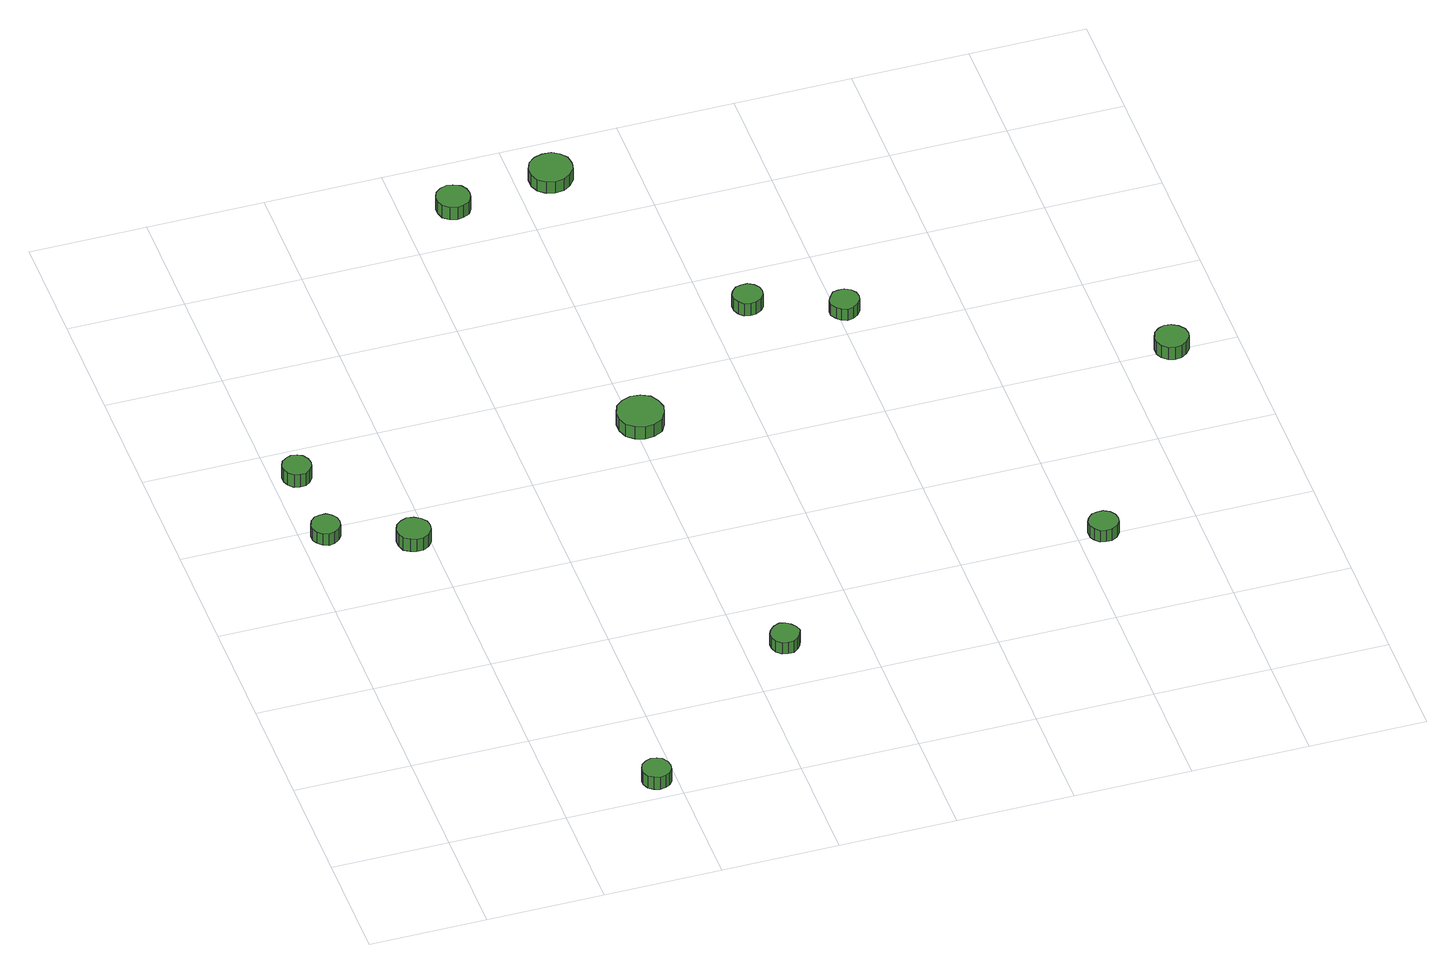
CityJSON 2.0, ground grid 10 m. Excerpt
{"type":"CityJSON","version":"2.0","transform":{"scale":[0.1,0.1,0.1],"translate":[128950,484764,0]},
"CityObjects":{
"tree1":{"type":"SolitaryVegetationObject","attributes":{"function":"something"},"geometry":[{"type":"MultiSurface","lod":"1","boundaries":[[[0,1,2,3,4,5,6,7,8,9,10,11,12,13,14]],[[15,16,17,18,19,20,21,22,23,24,25,26,27,28,29]],[[0,29,28,1]],[[1,28,27,2]],[[2,27,26,3]],[[3,26,25,4]],[[4,25,24,5]],[[5,24,23,6]],[[6,23,22,7]],[[7,22,21,8]],[[8,21,20,9]],[[9,20,19,10]],[[10,19,18,11]],[[11,18,17,12]],[[12,17,16,13]],[[13,16,15,14]],[[14,15,29,0]]]}]},
"tree2":{"type":"SolitaryVegetationObject","attributes":{"function":"something"},"geometry":[{"type":"MultiSurface","lod":"1","boundaries":[[[30,31,32,33,34,35,36,37,38,39,40,41,42,43,44]],[[45,46,47,48,49,50,51,52,53,54,55,56,57,58,59]],[[30,59,58,31]],[[31,58,57,32]],[[32,57,56,33]],[[33,56,55,34]],[[34,55,54,35]],[[35,54,53,36]],[[36,53,52,37]],[[37,52,51,38]],[[38,51,50,39]],[[39,50,49,40]],[[40,49,48,41]],[[41,48,47,42]],[[42,47,46,43]],[[43,46,45,44]],[[44,45,59,30]]]}]},
"tree3":{"type":"SolitaryVegetationObject","attributes":{"function":"something"},"geometry":[{"type":"MultiSurface","lod":"1","boundaries":[[[60,61,62,63,64,65,66,67,68,69,70,71,72,73,74]],[[75,76,77,78,79,80,81,82,83,84,85,86,87,88,89]],[[60,89,88,61]],[[61,88,87,62]],[[62,87,86,63]],[[63,86,85,64]],[[64,85,84,65]],[[65,84,83,66]],[[66,83,82,67]],[[67,82,81,68]],[[68,81,80,69]],[[69,80,79,70]],[[70,79,78,71]],[[71,78,77,72]],[[72,77,76,73]],[[73,76,75,74]],[[74,75,89,60]]]}]},
"tree4":{"type":"SolitaryVegetationObject","attributes":{"function":"something"},"geometry":[{"type":"MultiSurface","lod":"1","boundaries":[[[90,91,92,93,94,95,96,97,98,99,100,101,102,103,104]],[[105,106,107,108,109,110,111,112,113,114,115,116,117,118,119]],[[90,119,118,91]],[[91,118,117,92]],[[92,117,116,93]],[[93,116,115,94]],[[94,115,114,95]],[[95,114,113,96]],[[96,113,112,97]],[[97,112,111,98]],[[98,111,110,99]],[[99,110,109,100]],[[100,109,108,101]],[[101,108,107,102]],[[102,107,106,103]],[[103,106,105,104]],[[104,105,119,90]]]}]},
"tree5":{"type":"SolitaryVegetationObject","attributes":{"function":"something"},"geometry":[{"type":"MultiSurface","lod":"1","boundaries":[[[120,121,122,123,124,125,126,127,128,129,130,131,132,133,134]],[[135,136,137,138,139,140,141,142,143,144,145,146,147,148,149]],[[120,149,148,121]],[[121,148,147,122]],[[122,147,146,123]],[[123,146,145,124]],[[124,145,144,125]],[[125,144,143,126]],[[126,143,142,127]],[[127,142,141,128]],[[128,141,140,129]],[[129,140,139,130]],[[130,139,138,131]],[[131,138,137,132]],[[132,137,136,133]],[[133,136,135,134]],[[134,135,149,120]]]}]},
"tree6":{"type":"SolitaryVegetationObject","attributes":{"function":"something"},"geometry":[{"type":"MultiSurface","lod":"1","boundaries":[[[150,151,152,153,154,155,156,157,158,159,160,161,162,163,164]],[[165,166,167,168,169,170,171,172,173,174,175,176,177,178,179]],[[150,179,178,151]],[[151,178,177,152]],[[152,177,176,153]],[[153,176,175,154]],[[154,175,174,155]],[[155,174,173,156]],[[156,173,172,157]],[[157,172,171,158]],[[158,171,170,159]],[[159,170,169,160]],[[160,169,168,161]],[[161,168,167,162]],[[162,167,166,163]],[[163,166,165,164]],[[164,165,179,150]]]}]},
"tree7":{"type":"SolitaryVegetationObject","attributes":{"function":"something"},"geometry":[{"type":"MultiSurface","lod":"1","boundaries":[[[180,181,182,183,184,185,186,187,188,189,190,191,192,193,194]],[[195,196,197,198,199,200,201,202,203,204,205,206,207,208,209]],[[180,209,208,181]],[[181,208,207,182]],[[182,207,206,183]],[[183,206,205,184]],[[184,205,204,185]],[[185,204,203,186]],[[186,203,202,187]],[[187,202,201,188]],[[188,201,200,189]],[[189,200,199,190]],[[190,199,198,191]],[[191,198,197,192]],[[192,197,196,193]],[[193,196,195,194]],[[194,195,209,180]]]}]},
"tree8":{"type":"SolitaryVegetationObject","attributes":{"function":"something"},"geometry":[{"type":"MultiSurface","lod":"1","boundaries":[[[210,211,212,213,214,215,216,217,218,219,220,221,222,223,224]],[[225,226,227,228,229,230,231,232,233,234,235,236,237,238,239]],[[210,239,238,211]],[[211,238,237,212]],[[212,237,236,213]],[[213,236,235,214]],[[214,235,234,215]],[[215,234,233,216]],[[216,233,232,217]],[[217,232,231,218]],[[218,231,230,219]],[[219,230,229,220]],[[220,229,228,221]],[[221,228,227,222]],[[222,227,226,223]],[[223,226,225,224]],[[224,225,239,210]]]}]},
"tree9":{"type":"SolitaryVegetationObject","attributes":{"function":"something"},"geometry":[{"type":"MultiSurface","lod":"1","boundaries":[[[240,241,242,243,244,245,246,247,248,249,250,251,252,253,254]],[[255,256,257,258,259,260,261,262,263,264,265,266,267,268,269]],[[240,269,268,241]],[[241,268,267,242]],[[242,267,266,243]],[[243,266,265,244]],[[244,265,264,245]],[[245,264,263,246]],[[246,263,262,247]],[[247,262,261,248]],[[248,261,260,249]],[[249,260,259,250]],[[250,259,258,251]],[[251,258,257,252]],[[252,257,256,253]],[[253,256,255,254]],[[254,255,269,240]]]}]},
"tree10":{"type":"SolitaryVegetationObject","attributes":{"function":"something"},"geometry":[{"type":"MultiSurface","lod":"1","boundaries":[[[270,271,272,273,274,275,276,277,278,279,280,281,282,283,284]],[[285,286,287,288,289,290,291,292,293,294,295,296,297,298,299]],[[270,299,298,271]],[[271,298,297,272]],[[272,297,296,273]],[[273,296,295,274]],[[274,295,294,275]],[[275,294,293,276]],[[276,293,292,277]],[[277,292,291,278]],[[278,291,290,279]],[[279,290,289,280]],[[280,289,288,281]],[[281,288,287,282]],[[282,287,286,283]],[[283,286,285,284]],[[284,285,299,270]]]}]},
"tree11":{"type":"SolitaryVegetationObject","attributes":{"function":"something"},"geometry":[{"type":"MultiSurface","lod":"1","boundaries":[[[300,301,302,303,304,305,306,307,308,309,310,311,312,313,314]],[[315,316,317,318,319,320,321,322,323,324,325,326,327,328,329]],[[300,329,328,301]],[[301,328,327,302]],[[302,327,326,303]],[[303,326,325,304]],[[304,325,324,305]],[[305,324,323,306]],[[306,323,322,307]],[[307,322,321,308]],[[308,321,320,309]],[[309,320,319,310]],[[310,319,318,311]],[[311,318,317,312]],[[312,317,316,313]],[[313,316,315,314]],[[314,315,329,300]]]}]},
"tree12":{"type":"SolitaryVegetationObject","attributes":{"function":"something"},"geometry":[{"type":"MultiSurface","lod":"1","boundaries":[[[330,331,332,333,334,335,336,337,338,339,340,341,342,343,344]],[[345,346,347,348,349,350,351,352,353,354,355,356,357,358,359]],[[330,359,358,331]],[[331,358,357,332]],[[332,357,356,333]],[[333,356,355,334]],[[334,355,354,335]],[[335,354,353,336]],[[336,353,352,337]],[[337,352,351,338]],[[338,351,350,339]],[[339,350,349,340]],[[340,349,348,341]],[[341,348,347,342]],[[342,347,346,343]],[[343,346,345,344]],[[344,345,359,330]]]}]}
},
"vertices":[
[31,385,29],[30,390,29],[27,394,29],[23,397,29],[18,397,29],[13,396,29],[9,392,29],[7,387,29],[7,382,29],[9,378,29],[13,374,29],[18,372,29],[23,373,29],[27,376,29],[30,380,29],[30,380,17],[27,376,17],[23,373,17],[18,372,17],[13,374,17],[9,378,17],[7,382,17],[7,387,17],[9,392,17],[13,396,17],[18,397,17],[23,397,17],[27,394,17],[30,390,17],[31,385,17],
[30,458,32],[29,463,32],[26,468,32],[22,470,32],[17,471,32],[12,469,32],[8,466,32],[6,461,32],[6,456,32],[8,451,32],[12,447,32],[17,446,32],[22,446,32],[26,449,32],[29,453,32],[29,453,19],[26,449,19],[22,446,19],[17,446,19],[12,447,19],[8,451,19],[6,456,19],[6,461,19],[8,466,19],[12,469,19],[17,471,19],[22,470,19],[26,468,19],[29,463,19],[30,458,19],
[196,22,23],[195,27,23],[192,32,23],[188,34,23],[183,35,23],[178,33,23],[174,30,23],[172,25,23],[172,20,23],[174,15,23],[178,12,23],[183,10,23],[188,11,23],[192,13,23],[195,17,23],[195,17,10],[192,13,10],[188,11,10],[183,10,10],[178,12,10],[174,15,10],[172,20,10],[172,25,10],[174,30,10],[178,33,10],[183,35,10],[188,34,10],[192,32,10],[195,27,10],[196,22,10],
[99,357,30],[98,362,30],[94,367,30],[89,370,30],[83,371,30],[78,369,30],[73,365,30],[71,360,30],[71,354,30],[73,348,30],[78,345,30],[83,343,30],[89,343,30],[94,346,30],[98,351,30],[98,351,17],[94,346,17],[89,343,17],[83,343,17],[78,345,17],[73,348,17],[71,354,17],[71,360,17],[73,365,17],[78,369,17],[83,371,17],[89,370,17],[94,367,17],[98,362,17],[99,357,17],
[346,146,26],[344,151,26],[341,155,26],[337,158,26],[332,159,26],[327,157,26],[323,153,26],[321,149,26],[321,144,26],[323,139,26],[327,135,26],[332,134,26],[337,134,26],[341,137,26],[344,141,26],[344,141,14],[341,137,14],[337,134,14],[332,134,14],[327,135,14],[323,139,14],[321,144,14],[321,149,14],[323,153,14],[327,157,14],[332,159,14],[337,158,14],[341,155,14],[344,151,14],[346,146,14],
[321,430,38],[319,438,38],[315,445,38],[307,449,38],[299,450,38],[291,447,38],[285,442,38],[282,434,38],[282,426,38],[285,418,38],[291,413,38],[299,410,38],[307,411,38],[315,415,38],[319,422,38],[319,422,25],[315,415,25],[307,411,25],[299,410,25],[291,413,25],[285,418,25],[282,426,25],[282,434,25],[285,442,25],[291,447,25],[299,450,25],[307,449,25],[315,445,25],[319,438,25],[321,430,25],
[252,729,39],[251,734,39],[248,739,39],[242,742,39],[237,743,39],[231,741,39],[226,737,39],[224,732,39],[224,726,39],[226,720,39],[231,716,39],[237,714,39],[242,715,39],[248,718,39],[251,723,39],[251,723,26],[248,718,26],[242,715,26],[237,714,26],[231,716,26],[226,720,26],[224,726,26],[224,732,26],[226,737,26],[231,741,26],[237,743,26],[242,742,26],[248,739,26],[251,734,26],[252,729,26],
[342,738,39],[341,746,39],[336,752,39],[330,756,39],[322,756,39],[315,754,39],[309,749,39],[306,742,39],[306,734,39],[309,727,39],[315,722,39],[322,720,39],[330,721,39],[336,725,39],[341,731,39],[341,731,27],[336,725,27],[330,721,27],[322,720,27],[315,722,27],[309,727,27],[306,734,27],[306,742,27],[309,749,27],[315,754,27],[322,756,27],[330,756,27],[336,752,27],[341,746,27],[342,738,27],
[442,545,35],[441,550,35],[438,554,35],[433,557,35],[428,557,35],[423,556,35],[419,552,35],[417,548,35],[417,543,35],[419,538,35],[423,534,35],[428,533,35],[433,533,35],[438,536,35],[441,540,35],[441,540,22],[438,536,22],[433,533,22],[428,533,22],[423,534,22],[419,538,22],[417,543,22],[417,548,22],[419,552,22],[423,556,22],[428,557,22],[433,557,22],[438,554,22],[441,550,22],[442,545,22],
[515,516,34],[514,521,34],[511,525,34],[506,528,34],[501,528,34],[496,527,34],[493,523,34],[490,518,34],[490,513,34],[493,508,34],[496,505,34],[501,503,34],[506,504,34],[511,507,34],[514,511,34],[514,511,22],[511,507,22],[506,504,22],[501,503,22],[496,505,22],[493,508,22],[490,513,22],[490,518,22],[493,523,22],[496,527,22],[501,528,22],[506,528,22],[511,525,22],[514,521,22],[515,516,22],
[633,197,28],[632,202,28],[629,206,28],[624,209,28],[619,209,28],[614,208,28],[610,204,28],[608,200,28],[608,194,28],[610,190,28],[614,186,28],[619,185,28],[624,185,28],[629,188,28],[632,192,28],[632,192,16],[629,188,16],[624,185,16],[619,185,16],[614,186,16],[610,190,16],[608,194,16],[608,200,16],[610,204,16],[614,208,16],[619,209,16],[624,209,16],[629,206,16],[632,202,16],[633,197,16],
[756,394,31],[755,400,31],[751,405,31],[746,408,31],[740,409,31],[735,407,31],[730,403,31],[728,397,31],[728,391,31],[730,386,31],[735,382,31],[740,380,31],[746,381,31],[751,384,31],[755,389,31],[755,389,18],[751,384,18],[746,381,18],[740,380,18],[735,382,18],[730,386,18],[728,391,18],[728,397,18],[730,403,18],[735,407,18],[740,409,18],[746,408,18],[751,405,18],[755,400,18],[756,394,18]
]}
